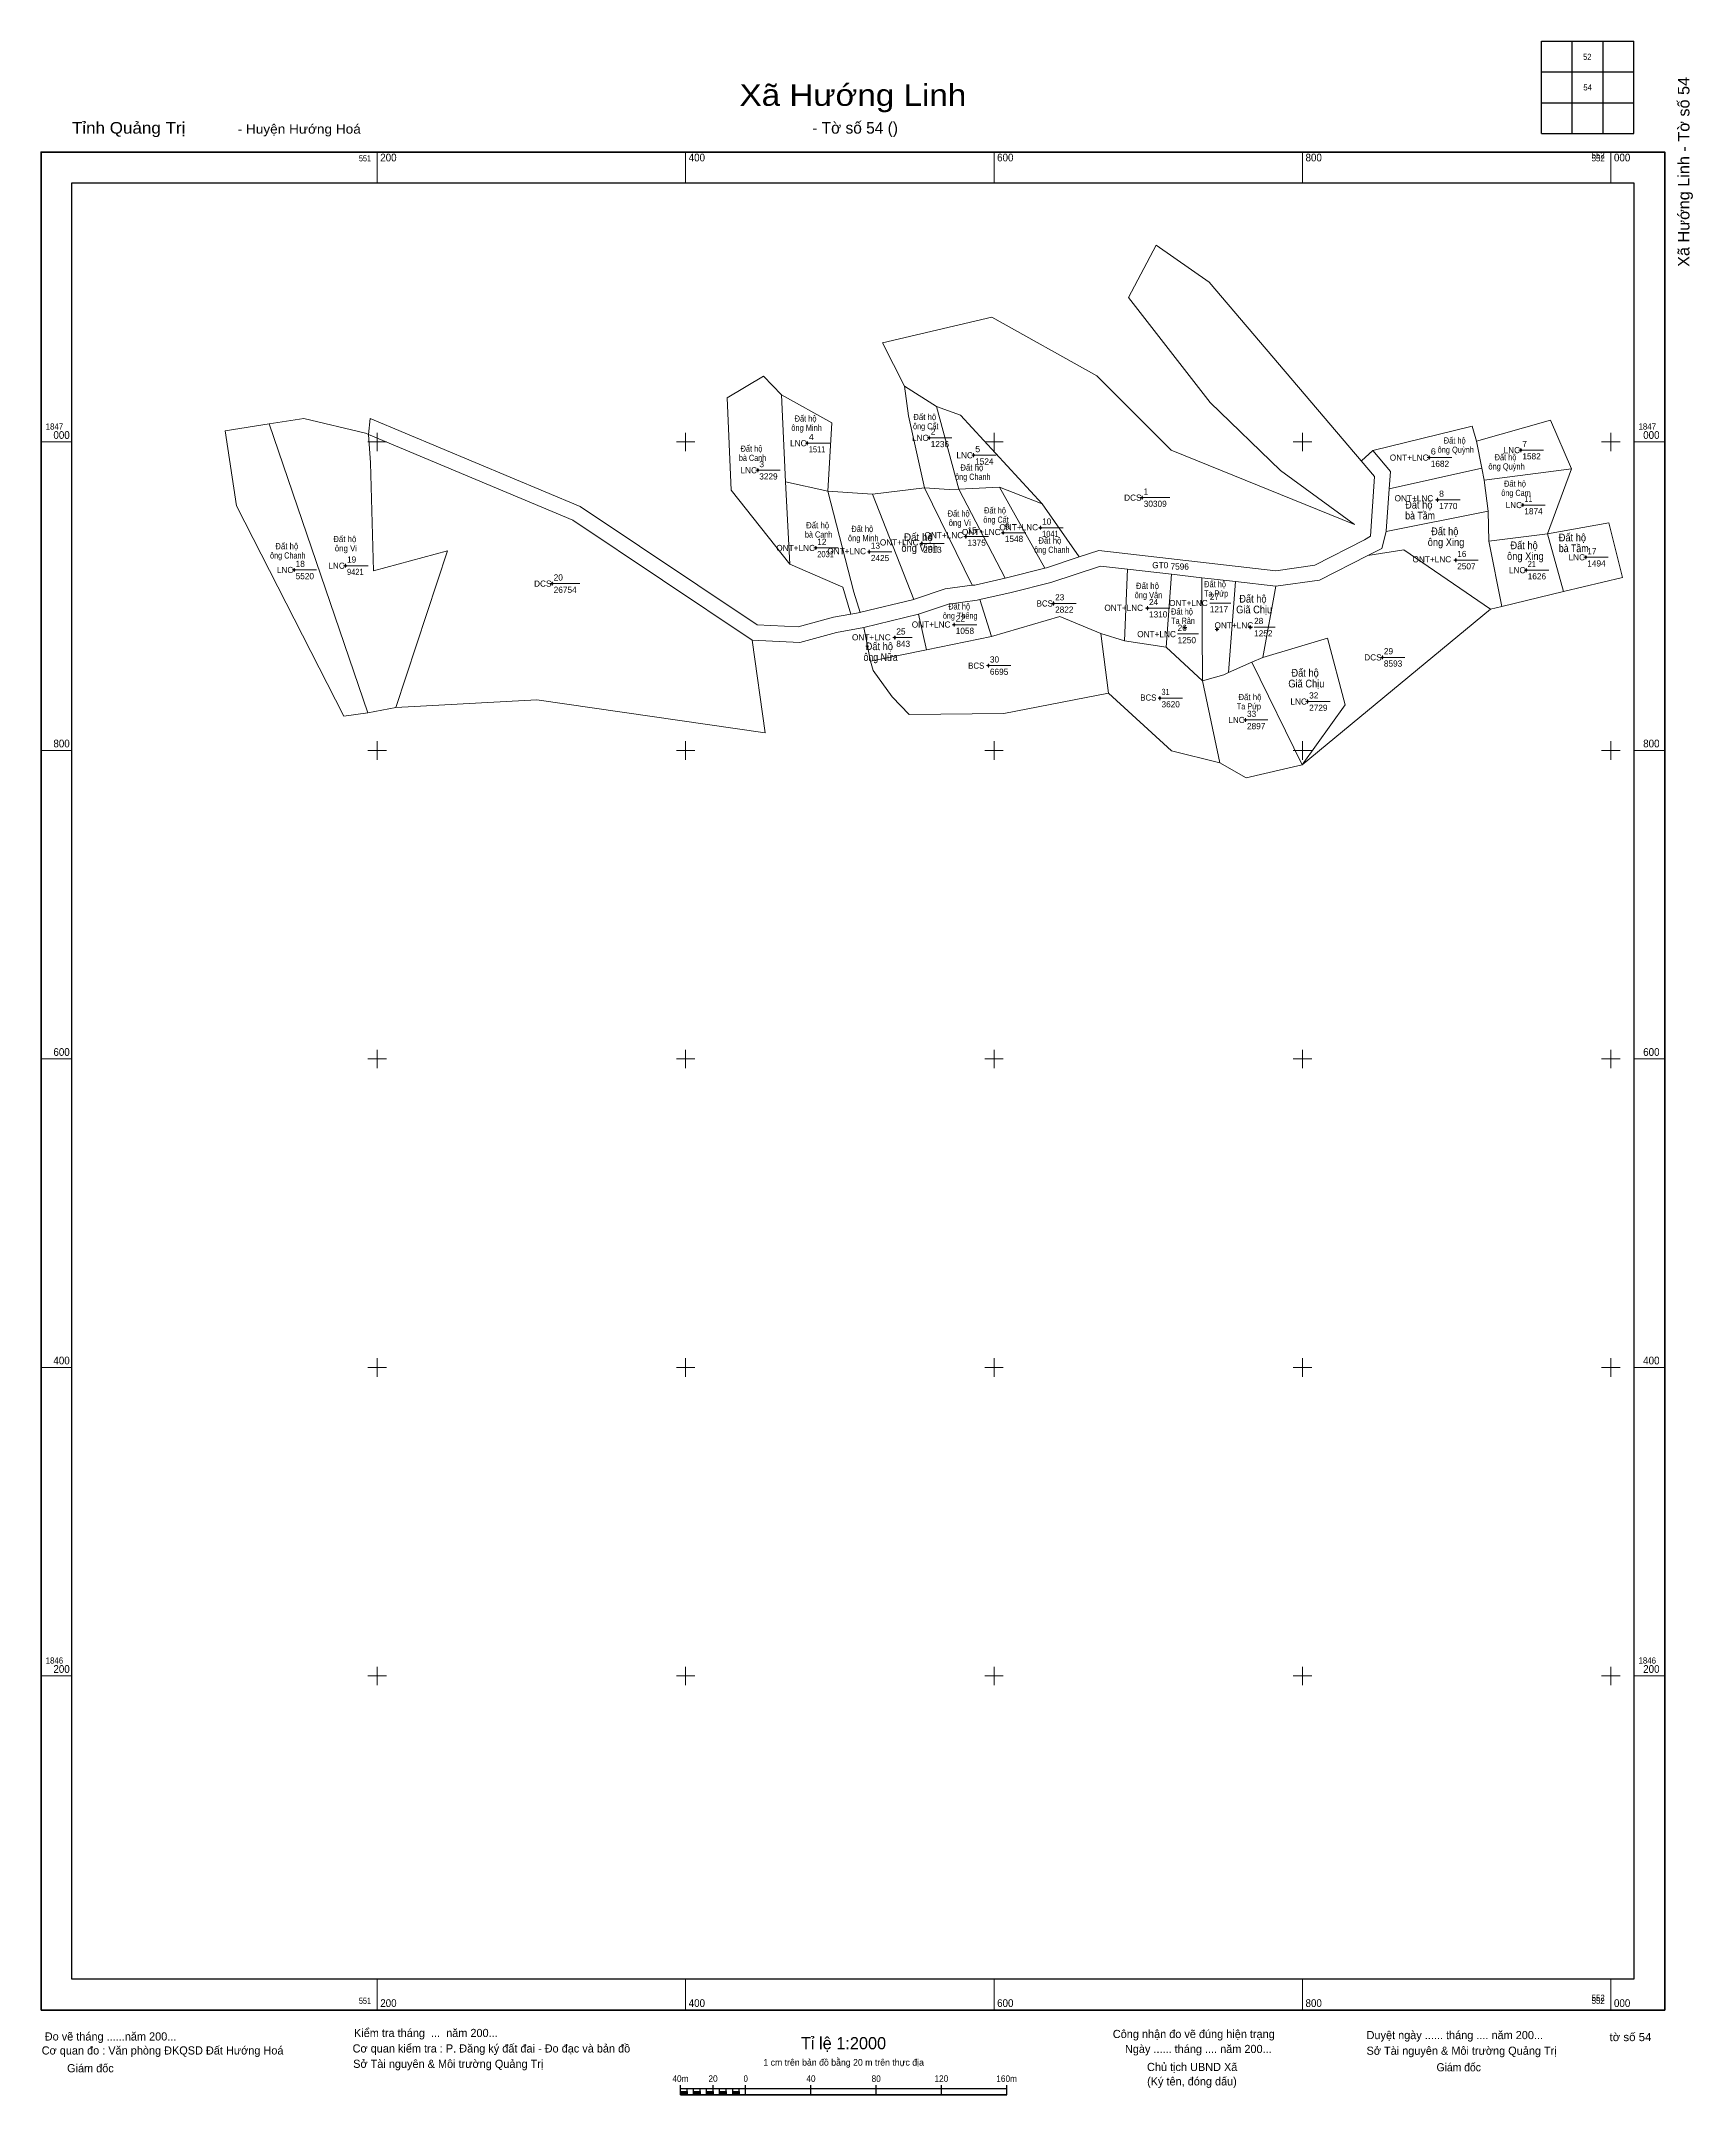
# Model space of a CAD drawing. Header units: metres. Extents: x 550982 to 552053, y 1845928 to 1847260.
import ezdxf
from ezdxf.enums import TextEntityAlignment as Align

# ---------------------------------------------------------------- set-up
doc = ezdxf.new("R2010")
doc.units = ezdxf.units.M
doc.header["$LTSCALE"] = 1.6
for name, color, linetype, lineweight in [('1', 7, 'Continuous', 13), ('10', 7, 'Continuous', 13), ('11', 7, 'Continuous', 13), ('13', 7, 'Continuous', 13), ('63', 7, 'Continuous', 13)]:
    doc.layers.add(name, color=color, linetype=linetype, lineweight=lineweight)
doc.layers.add('25', color=7, linetype='Continuous')

msp = doc.modelspace()

# ---------------------------------------------------------------- hatches: boundary and pattern name
at = {"layer": '11'}
for points in [[(551479.06, 1846999.22, 1), (551478.76, 1846999.22, 1)], [(551558.09, 1847002.64, 1), (551557.79, 1847002.64, 1)], [(551586.93, 1846991.38, 1), (551586.63, 1846991.38, 1)], [(551941.76, 1846994.71, 1), (551941.46, 1846994.71, 1)], [(551446.93, 1846981.66, 1), (551446.63, 1846981.66, 1)], [(551882.36, 1846989.86, 1), (551882.06, 1846989.86, 1)], [(551696.26, 1846963.9, 1), (551695.96, 1846963.9, 1)], [(551887.77, 1846962.46, 1), (551887.47, 1846962.46, 1)], [(551943.04, 1846959.1, 1), (551942.74, 1846959.1, 1)], [(551581.93, 1846938.69, 1), (551581.63, 1846938.69, 1)], [(551606.14, 1846941.16, 1), (551605.84, 1846941.16, 1)], [(551630.33, 1846944.39, 1), (551630.03, 1846944.39, 1)], [(551484.55, 1846931.27, 1), (551484.25, 1846931.27, 1)], [(551519.29, 1846928.76, 1), (551518.99, 1846928.76, 1)], [(551553.3, 1846934.13, 1), (551553, 1846934.13, 1)], [(551983.87, 1846925.24, 1), (551983.57, 1846925.24, 1)], [(551146.29, 1846917.01, 1), (551145.99, 1846917.01, 1)], [(551179.63, 1846919.75, 1), (551179.33, 1846919.75, 1)], [(551899.51, 1846923.4, 1), (551899.21, 1846923.4, 1)], [(551945.23, 1846916.89, 1), (551944.93, 1846916.89, 1)], [(551313.64, 1846908.16, 1), (551313.34, 1846908.16, 1)], [(551638.75, 1846895.3, 1), (551638.45, 1846895.3, 1)], [(551699.66, 1846892.2, 1), (551699.36, 1846892.2, 1)], [(551535.81, 1846873.16, 1), (551535.51, 1846873.16, 1)], [(551574.33, 1846881.53, 1), (551574.03, 1846881.53, 1)], [(551723.91, 1846879.62, 1), (551723.61, 1846879.62, 1)], [(551744.73, 1846878.49, 1), (551744.43, 1846878.49, 1)], [(551766.25, 1846879.94, 1), (551765.95, 1846879.94, 1)], [(551851.97, 1846860.34, 1), (551851.67, 1846860.34, 1)], [(551596.49, 1846855.01, 1), (551596.19, 1846855.01, 1)], [(551707.76, 1846833.93, 1), (551707.46, 1846833.93, 1)], [(551803.51, 1846831.69, 1), (551803.21, 1846831.69, 1)], [(551763.2, 1846819.75, 1), (551762.9, 1846819.75, 1)]]:
    msp.add_hatch(color=256, dxfattribs=at).paths.add_polyline_path(points)
at = {"layer": '63'}
for points in [[(551396.66, 1845928.37), (551396.66, 1845930.51), (551400.94, 1845930.51), (551400.94, 1845928.37)], [(551405.16, 1845928.37), (551405.16, 1845930.51), (551409.36, 1845930.51), (551409.36, 1845928.37)], [(551413.58, 1845928.37), (551413.58, 1845930.51), (551417.86, 1845930.51), (551417.86, 1845928.37)], [(551422.06, 1845928.37), (551422.06, 1845930.51), (551426.3, 1845930.51), (551426.3, 1845928.37)], [(551430.56, 1845928.37), (551430.56, 1845930.51), (551434.78, 1845930.51), (551434.78, 1845928.37)]]:
    msp.add_hatch(color=256, dxfattribs=at).paths.add_polyline_path(points)

# ---------------------------------------------------------------- linework, layer by layer
at = {"layer": '1'}
for p, q in [((551195.48, 1847015.26), (551194.38, 1847004.88)), ((551845.58, 1846994.4), (551838.19, 1846987.68))]:
    msp.add_line(p, q, dxfattribs=at)
at = {"layer": '10'}
for p, q in [((551687.19, 1847093.63), (551705.14, 1847127.6)), ((551687.19, 1847093.63), (551740.13, 1847025.67)), ((551541.91, 1847036.12), (551527.71, 1847064.24)), ((551541.91, 1847036.12), (551562.75, 1847022.92)), ((551544.51, 1847016.98), (551541.91, 1847036.12)), ((551562.75, 1847022.92), (551577.18, 1846969.44)), ((551101.42, 1847007.29), (551129.91, 1847011.7)), ((551101.42, 1847007.29), (551108.75, 1846958.63)), ((551129.91, 1847011.7), (551152.55, 1847015.21)), ((551129.91, 1847011.7), (551193.95, 1846824.29)), ((551194.38, 1847004.88), (551326.78, 1846949.21)), ((551554.82, 1846970.33), (551544.51, 1847016.98)), ((551845.58, 1846994.4), (551909.96, 1847010.18)), ((551909.96, 1847010.18), (551912.95, 1847000.51)), ((551857.04, 1846980.93), (551845.58, 1846994.4)), ((551856.24, 1846969.54), (551916.3, 1846983.03)), ((551856.24, 1846969.54), (551857.04, 1846980.93)), ((551974.38, 1846982.49), (551917.78, 1846975.29)), ((551958.99, 1846940.41), (551974.38, 1846982.49)), ((551467.51, 1846920.7), (551429.61, 1846968.8)), ((551464.85, 1846974.12), (551467.51, 1846920.7)), ((551521.1, 1846966.06), (551554.82, 1846970.33)), ((551521.1, 1846966.06), (551547.97, 1846897.93)), ((551554.82, 1846970.33), (551570.95, 1846969.17)), ((551585.93, 1846907.05), (551554.82, 1846970.33)), ((551570.95, 1846969.17), (551577.18, 1846969.44)), ((551577.18, 1846969.44), (551603.65, 1846970.6)), ((551607.25, 1846911.73), (551577.18, 1846969.44)), ((551603.65, 1846970.6), (551631.28, 1846959.84)), ((551632.9, 1846918.18), (551603.65, 1846970.6)), ((551917.78, 1846975.29), (551920.48, 1846955.2)), ((551920.88, 1846935.72), (551920.48, 1846955.2)), ((551958.99, 1846940.41), (551920.88, 1846935.72)), ((551958.99, 1846940.41), (551969.38, 1846902.99)), ((551212.16, 1846827.94), (551245.69, 1846929.45)), ((551865.65, 1846930.05), (551842.49, 1846926.38)), ((551921.99, 1846891.6), (551865.65, 1846930.05)), ((551502.02, 1846905.81), (551467.51, 1846920.7)), ((551587.49, 1846907.26), (551607.25, 1846911.73)), ((551607.25, 1846911.73), (551608.06, 1846911.91)), ((551608.06, 1846911.91), (551632.9, 1846918.18)), ((551735.16, 1846845.06), (551734.78, 1846911.93)), ((551969.38, 1846902.99), (552007.59, 1846912.17)), ((551507.18, 1846888.42), (551502.02, 1846905.81)), ((551585.93, 1846907.05), (551587.49, 1846907.26)), ((551590.81, 1846897.78), (551611.22, 1846902.39)), ((551756.59, 1846909.44), (551752.02, 1846850.45)), ((551774.26, 1846860.3), (551782.84, 1846906.45)), ((551929.34, 1846893.37), (551969.38, 1846902.99)), ((551507.18, 1846888.42), (551513.11, 1846889.53)), ((551513.11, 1846889.53), (551513.57, 1846889.62)), ((551513.57, 1846889.62), (551547.97, 1846897.93)), ((551547.97, 1846897.93), (551548.52, 1846898.06)), ((551550.94, 1846888.36), (551556.24, 1846865.29)), ((551590.81, 1846897.78), (551598.26, 1846873.78)), ((551642.74, 1846886.79), (551598.26, 1846873.78)), ((551669.27, 1846875.82), (551642.74, 1846886.79)), ((551799.79, 1846790.64), (551921.99, 1846891.6)), ((551443.26, 1846871.53), (551451.66, 1846811.45)), ((551446.52, 1846881.37), (551473.03, 1846880.14)), ((551515.54, 1846879.81), (551520, 1846857.96)), ((551598.26, 1846873.78), (551556.24, 1846865.29)), ((551674.2, 1846837.13), (551669.27, 1846875.82)), ((551556.24, 1846865.29), (551520, 1846857.96)), ((551735.16, 1846845.06), (551711.62, 1846866.94)), ((551774.26, 1846860.3), (551767.22, 1846857.18)), ((551746.5, 1846792.05), (551735.16, 1846845.06)), ((551674.2, 1846837.13), (551606.35, 1846824.01)), ((551715.02, 1846799.71), (551674.2, 1846837.13)), ((551212.16, 1846827.94), (551193.95, 1846824.29)), ((551799.79, 1846790.64), (551827.62, 1846829.48)), ((551746.5, 1846792.05), (551715.02, 1846799.71))]:
    msp.add_line(p, q, dxfattribs=at)
for points in [[(551846.78, 1846977.57), (551739.53, 1847103.69), (551705.14, 1847127.6)], [(551527.71, 1847064.24), (551598.67, 1847080.85), (551666.67, 1847042.95), (551714.88, 1846994.71), (551833.67, 1846946.47), (551785.67, 1846981.4), (551740.13, 1847025.67)], [(551462.29, 1847030.45), (551450.45, 1847042.63), (551427.03, 1847028.51), (551429.61, 1846968.8)], [(551562.75, 1847022.92), (551578.36, 1847017.45), (551631.28, 1846959.84), (551655.32, 1846925.48), (551668.03, 1846929.67)], [(551194.38, 1847004.88), (551192.42, 1847005.7), (551152.55, 1847015.21)], [(551194.38, 1847004.88), (551195.78, 1846986.51), (551197.73, 1846916.43), (551245.69, 1846929.45)], [(551195.48, 1847015.26), (551331.56, 1846958.05), (551446.52, 1846881.37)], [(551974.38, 1846982.49), (551960.91, 1847014.13), (551912.95, 1847000.51), (551916.3, 1846983.03), (551917.78, 1846975.29)], [(551513.11, 1846889.53), (551509.2, 1846902.71), (551492.34, 1846967.99), (551521.1, 1846966.06)], [(551846.78, 1846977.57), (551844.08, 1846938.96), (551840.22, 1846936.44), (551808.01, 1846920.16), (551782.71, 1846916.53), (551731.99, 1846922.32), (551668.03, 1846929.67)], [(551856.24, 1846969.54), (551854.33, 1846942.25), (551854.24, 1846941.89), (551920.48, 1846955.2)], [(551193.95, 1846824.29), (551178.4, 1846822.32), (551108.75, 1846958.63)], [(551326.78, 1846949.21), (551443.26, 1846871.53), (551474.13, 1846870.08)], [(551686.52, 1846917.47), (551715.16, 1846914.18), (551734.78, 1846911.93), (551756.59, 1846909.44), (551782.84, 1846906.45), (551811.07, 1846910.49), (551842.49, 1846926.38), (551851.49, 1846930.93), (551854.24, 1846941.89)], [(551958.99, 1846940.41), (551998.58, 1846947.49), (552007.59, 1846912.17)], [(551632.9, 1846918.18), (551634.03, 1846918.47), (551655.32, 1846925.48)], [(551921.99, 1846891.6), (551929.34, 1846893.37), (551920.88, 1846935.72)], [(551686.52, 1846917.47), (551669.07, 1846919.47), (551636.81, 1846908.85), (551611.22, 1846902.39)], [(551669.27, 1846875.82), (551684.67, 1846871.14), (551686.52, 1846917.47)], [(551684.67, 1846871.14), (551711.62, 1846866.94), (551715.16, 1846914.18)], [(551585.93, 1846907.05), (551568.28, 1846904.73), (551548.52, 1846898.06)], [(551507.18, 1846888.42), (551495.82, 1846886.3), (551473.03, 1846880.14)], [(551515.54, 1846879.81), (551550.94, 1846888.36), (551551.12, 1846888.4)], [(551590.81, 1846897.78), (551589.03, 1846897.38), (551570.46, 1846894.93), (551551.12, 1846888.4)], [(551515.54, 1846879.81), (551497.8, 1846876.48), (551474.13, 1846870.08)], [(551774.26, 1846860.3), (551816.21, 1846872.75), (551827.62, 1846829.48)], [(551520, 1846857.96), (551521.59, 1846851.89), (551533.88, 1846834.82), (551545.06, 1846823.24), (551606.35, 1846824.01)], [(551746.5, 1846792.05), (551763.41, 1846782.33), (551799.79, 1846790.64), (551767.22, 1846857.18), (551752.02, 1846850.45), (551748.94, 1846849.09), (551735.16, 1846845.06)], [(551212.16, 1846827.94), (551303.63, 1846832.89), (551451.66, 1846811.45)]]:
    msp.add_lwpolyline(points, dxfattribs=at)
msp.add_lwpolyline([(551464.85, 1846974.12), (551492.34, 1846967.99), (551494.86, 1847012.3), (551462.29, 1847030.45)], close=True, dxfattribs=at)
at = {"layer": '11'}
for p, q in [((551478.28, 1846999.22), (551477.66, 1846999.22)), ((551478.91, 1847000.47), (551478.91, 1846999.84)), ((551478.91, 1846998.6), (551478.91, 1846997.97)), ((551480.16, 1846999.22), (551479.54, 1846999.22)), ((551557.31, 1847002.64), (551556.69, 1847002.64)), ((551557.94, 1847003.89), (551557.94, 1847003.26)), ((551557.94, 1847002.02), (551557.94, 1847001.39)), ((551559.19, 1847002.64), (551558.56, 1847002.64)), ((551586.16, 1846991.38), (551585.53, 1846991.38)), ((551586.78, 1846992.63), (551586.78, 1846992)), ((551588.03, 1846991.38), (551587.4, 1846991.38)), ((551940.98, 1846994.71), (551940.36, 1846994.71)), ((551941.61, 1846995.96), (551941.61, 1846995.34)), ((551941.61, 1846994.08), (551941.61, 1846993.46)), ((551942.86, 1846994.71), (551942.24, 1846994.71)), ((551446.16, 1846981.66), (551445.53, 1846981.66)), ((551446.78, 1846982.91), (551446.78, 1846982.28)), ((551446.78, 1846981.04), (551446.78, 1846980.41)), ((551448.03, 1846981.66), (551447.4, 1846981.66)), ((551586.78, 1846990.76), (551586.78, 1846990.13)), ((551881.58, 1846989.86), (551880.96, 1846989.86)), ((551882.21, 1846991.11), (551882.21, 1846990.48)), ((551882.21, 1846989.24), (551882.21, 1846988.61)), ((551883.46, 1846989.86), (551882.84, 1846989.86)), ((551696.11, 1846965.15), (551696.11, 1846964.52)), ((551695.49, 1846963.9), (551694.86, 1846963.9)), ((551696.11, 1846963.28), (551696.11, 1846962.65)), ((551697.36, 1846963.9), (551696.73, 1846963.9)), ((551887, 1846962.46), (551886.37, 1846962.46)), ((551887.62, 1846963.71), (551887.62, 1846963.08)), ((551887.62, 1846961.84), (551887.62, 1846961.21)), ((551888.87, 1846962.46), (551888.24, 1846962.46)), ((551942.26, 1846959.1), (551941.64, 1846959.1)), ((551942.89, 1846960.35), (551942.89, 1846959.72)), ((551942.89, 1846958.48), (551942.89, 1846957.85)), ((551944.14, 1846959.1), (551943.52, 1846959.1)), ((551581.16, 1846938.69), (551580.53, 1846938.69)), ((551581.78, 1846939.94), (551581.78, 1846939.32)), ((551583.03, 1846938.69), (551582.4, 1846938.69)), ((551605.36, 1846941.16), (551604.74, 1846941.16)), ((551605.99, 1846942.41), (551605.99, 1846941.78)), ((551605.99, 1846940.54), (551605.99, 1846939.91)), ((551607.24, 1846941.16), (551606.62, 1846941.16)), ((551629.56, 1846944.39), (551628.93, 1846944.39)), ((551630.18, 1846945.64), (551630.18, 1846945.02)), ((551630.18, 1846943.76), (551630.18, 1846943.14)), ((551631.43, 1846944.39), (551630.81, 1846944.39)), ((551483.78, 1846931.27), (551483.15, 1846931.27)), ((551484.4, 1846932.52), (551484.4, 1846931.9)), ((551484.4, 1846930.64), (551484.4, 1846930.02)), ((551485.65, 1846931.27), (551485.02, 1846931.27)), ((551518.52, 1846928.76), (551517.89, 1846928.76)), ((551519.14, 1846930.01), (551519.14, 1846929.38)), ((551519.14, 1846928.14), (551519.14, 1846927.51)), ((551520.39, 1846928.76), (551519.76, 1846928.76)), ((551552.52, 1846934.13), (551551.9, 1846934.13)), ((551553.15, 1846935.38), (551553.15, 1846934.76)), ((551553.15, 1846933.5), (551553.15, 1846932.88)), ((551554.4, 1846934.13), (551553.78, 1846934.13)), ((551581.78, 1846938.06), (551581.78, 1846937.44)), ((551983.1, 1846925.24), (551982.47, 1846925.24)), ((551983.72, 1846926.49), (551983.72, 1846925.86)), ((551984.97, 1846925.24), (551984.34, 1846925.24)), ((551145.52, 1846917.01), (551144.89, 1846917.01)), ((551146.14, 1846918.26), (551146.14, 1846917.64)), ((551146.14, 1846916.38), (551146.14, 1846915.76)), ((551147.39, 1846917.01), (551146.76, 1846917.01)), ((551178.86, 1846919.75), (551178.23, 1846919.75)), ((551179.48, 1846921), (551179.48, 1846920.38)), ((551179.48, 1846919.12), (551179.48, 1846918.5)), ((551180.73, 1846919.75), (551180.1, 1846919.75)), ((551898.74, 1846923.4), (551898.11, 1846923.4)), ((551899.36, 1846924.65), (551899.36, 1846924.02)), ((551899.36, 1846922.78), (551899.36, 1846922.15)), ((551900.61, 1846923.4), (551899.98, 1846923.4)), ((551944.45, 1846916.89), (551943.83, 1846916.89)), ((551945.08, 1846918.14), (551945.08, 1846917.52)), ((551945.08, 1846916.26), (551945.08, 1846915.64)), ((551946.33, 1846916.89), (551945.7, 1846916.89)), ((551983.72, 1846924.62), (551983.72, 1846923.99)), ((551312.86, 1846908.16), (551312.24, 1846908.16)), ((551313.49, 1846909.41), (551313.49, 1846908.78)), ((551313.49, 1846907.54), (551313.49, 1846906.91)), ((551314.74, 1846908.16), (551314.12, 1846908.16)), ((551637.98, 1846895.3), (551637.35, 1846895.3)), ((551638.6, 1846896.55), (551638.6, 1846895.92)), ((551638.6, 1846894.68), (551638.6, 1846894.05)), ((551639.85, 1846895.3), (551639.22, 1846895.3)), ((551698.88, 1846892.2), (551698.26, 1846892.2)), ((551699.51, 1846893.45), (551699.51, 1846892.82)), ((551699.51, 1846891.58), (551699.51, 1846890.95)), ((551700.76, 1846892.2), (551700.14, 1846892.2)), ((551535.04, 1846873.16), (551534.41, 1846873.16)), ((551535.66, 1846874.41), (551535.66, 1846873.78)), ((551535.66, 1846872.54), (551535.66, 1846871.91)), ((551536.91, 1846873.16), (551536.28, 1846873.16)), ((551573.56, 1846881.53), (551572.93, 1846881.53)), ((551574.18, 1846882.78), (551574.18, 1846882.16)), ((551574.18, 1846880.9), (551574.18, 1846880.28)), ((551575.43, 1846881.53), (551574.81, 1846881.53)), ((551723.14, 1846879.62), (551722.51, 1846879.62)), ((551723.76, 1846880.87), (551723.76, 1846880.24)), ((551723.76, 1846879), (551723.76, 1846878.37)), ((551725.01, 1846879.62), (551724.38, 1846879.62)), ((551743.95, 1846878.49), (551743.33, 1846878.49)), ((551744.58, 1846879.74), (551744.58, 1846879.12)), ((551744.58, 1846877.86), (551744.58, 1846877.24)), ((551745.83, 1846878.49), (551745.2, 1846878.49)), ((551765.48, 1846879.94), (551764.85, 1846879.94)), ((551766.1, 1846881.19), (551766.1, 1846880.56)), ((551766.1, 1846879.32), (551766.1, 1846878.69)), ((551767.35, 1846879.94), (551766.72, 1846879.94)), ((551851.19, 1846860.34), (551850.57, 1846860.34)), ((551851.82, 1846861.59), (551851.82, 1846860.96)), ((551851.82, 1846859.72), (551851.82, 1846859.09)), ((551853.07, 1846860.34), (551852.44, 1846860.34)), ((551595.72, 1846855.01), (551595.09, 1846855.01)), ((551596.34, 1846856.26), (551596.34, 1846855.64)), ((551596.34, 1846854.38), (551596.34, 1846853.76)), ((551597.59, 1846855.01), (551596.96, 1846855.01)), ((551706.98, 1846833.93), (551706.36, 1846833.93)), ((551707.61, 1846835.18), (551707.61, 1846834.56)), ((551707.61, 1846833.3), (551707.61, 1846832.68)), ((551708.86, 1846833.93), (551708.24, 1846833.93)), ((551802.74, 1846831.69), (551802.11, 1846831.69)), ((551803.36, 1846832.94), (551803.36, 1846832.32)), ((551804.61, 1846831.69), (551803.98, 1846831.69)), ((551762.43, 1846819.75), (551761.8, 1846819.75)), ((551763.05, 1846821), (551763.05, 1846820.38)), ((551763.05, 1846819.12), (551763.05, 1846818.5)), ((551764.3, 1846819.75), (551763.68, 1846819.75)), ((551803.36, 1846831.06), (551803.36, 1846830.44))]:
    msp.add_line(p, q, dxfattribs=at)
for points in [[(551478.91, 1846999.84), (551478.28, 1846999.22), (551478.91, 1846998.6), (551479.54, 1846999.22)], [(551557.94, 1847003.26), (551557.31, 1847002.64), (551557.94, 1847002.02), (551558.56, 1847002.64)], [(551586.78, 1846992), (551586.16, 1846991.38), (551586.78, 1846990.76), (551587.4, 1846991.38)], [(551941.61, 1846995.34), (551940.98, 1846994.71), (551941.61, 1846994.08), (551942.24, 1846994.71)], [(551446.78, 1846982.28), (551446.16, 1846981.66), (551446.78, 1846981.04), (551447.4, 1846981.66)], [(551882.21, 1846990.48), (551881.58, 1846989.86), (551882.21, 1846989.24), (551882.84, 1846989.86)], [(551696.11, 1846964.52), (551695.49, 1846963.9), (551696.11, 1846963.28), (551696.73, 1846963.9)], [(551887.62, 1846963.08), (551887, 1846962.46), (551887.62, 1846961.84), (551888.24, 1846962.46)], [(551942.89, 1846959.72), (551942.26, 1846959.1), (551942.89, 1846958.48), (551943.52, 1846959.1)], [(551581.78, 1846939.32), (551581.16, 1846938.69), (551581.78, 1846938.06), (551582.4, 1846938.69)], [(551605.99, 1846941.78), (551605.36, 1846941.16), (551605.99, 1846940.54), (551606.62, 1846941.16)], [(551630.18, 1846945.02), (551629.56, 1846944.39), (551630.18, 1846943.76), (551630.81, 1846944.39)], [(551484.4, 1846931.9), (551483.78, 1846931.27), (551484.4, 1846930.64), (551485.02, 1846931.27)], [(551519.14, 1846929.38), (551518.52, 1846928.76), (551519.14, 1846928.14), (551519.76, 1846928.76)], [(551553.15, 1846934.76), (551552.52, 1846934.13), (551553.15, 1846933.5), (551553.78, 1846934.13)], [(551983.72, 1846925.86), (551983.1, 1846925.24), (551983.72, 1846924.62), (551984.34, 1846925.24)], [(551146.14, 1846917.64), (551145.52, 1846917.01), (551146.14, 1846916.38), (551146.76, 1846917.01)], [(551179.48, 1846920.38), (551178.86, 1846919.75), (551179.48, 1846919.12), (551180.1, 1846919.75)], [(551899.36, 1846924.02), (551898.74, 1846923.4), (551899.36, 1846922.78), (551899.98, 1846923.4)], [(551945.08, 1846917.52), (551944.45, 1846916.89), (551945.08, 1846916.26), (551945.7, 1846916.89)], [(551313.49, 1846908.78), (551312.86, 1846908.16), (551313.49, 1846907.54), (551314.12, 1846908.16)], [(551638.6, 1846895.92), (551637.98, 1846895.3), (551638.6, 1846894.68), (551639.22, 1846895.3)], [(551699.51, 1846892.82), (551698.88, 1846892.2), (551699.51, 1846891.58), (551700.14, 1846892.2)], [(551535.66, 1846873.78), (551535.04, 1846873.16), (551535.66, 1846872.54), (551536.28, 1846873.16)], [(551574.18, 1846882.16), (551573.56, 1846881.53), (551574.18, 1846880.9), (551574.81, 1846881.53)], [(551723.76, 1846880.24), (551723.14, 1846879.62), (551723.76, 1846879), (551724.38, 1846879.62)], [(551744.58, 1846879.12), (551743.95, 1846878.49), (551744.58, 1846877.86), (551745.2, 1846878.49)], [(551766.1, 1846880.56), (551765.48, 1846879.94), (551766.1, 1846879.32), (551766.72, 1846879.94)], [(551851.82, 1846860.96), (551851.19, 1846860.34), (551851.82, 1846859.72), (551852.44, 1846860.34)], [(551596.34, 1846855.64), (551595.72, 1846855.01), (551596.34, 1846854.38), (551596.96, 1846855.01)], [(551707.61, 1846834.56), (551706.98, 1846833.93), (551707.61, 1846833.3), (551708.24, 1846833.93)], [(551803.36, 1846832.32), (551802.74, 1846831.69), (551803.36, 1846831.06), (551803.98, 1846831.69)], [(551763.05, 1846820.38), (551762.43, 1846819.75), (551763.05, 1846819.12), (551763.68, 1846819.75)]]:
    msp.add_lwpolyline(points, close=True, dxfattribs=at)
for centre in [(551478.91, 1846999.22), (551557.94, 1847002.64), (551586.78, 1846991.38), (551941.61, 1846994.71), (551446.78, 1846981.66), (551882.21, 1846989.86), (551696.11, 1846963.9), (551887.62, 1846962.46), (551942.89, 1846959.1), (551581.78, 1846938.69), (551605.99, 1846941.16), (551630.18, 1846944.39), (551484.4, 1846931.27), (551519.14, 1846928.76), (551553.15, 1846934.13), (551983.72, 1846925.24), (551146.14, 1846917.01), (551179.48, 1846919.75), (551899.36, 1846923.4), (551945.08, 1846916.89), (551313.49, 1846908.16), (551638.6, 1846895.3), (551699.51, 1846892.2), (551535.66, 1846873.16), (551574.18, 1846881.53), (551723.76, 1846879.62), (551744.58, 1846878.49), (551766.1, 1846879.94), (551851.82, 1846860.34), (551596.34, 1846855.01), (551707.61, 1846833.93), (551803.36, 1846831.69), (551763.05, 1846819.75)]:
    msp.add_circle(centre, 0.15, dxfattribs=at)
at = {"layer": '13'}
for p, q in [((551479.91, 1846999.22), (551493.51, 1846999.22)), ((551558.94, 1847002.64), (551572.54, 1847002.64)), ((551587.78, 1846991.38), (551601.38, 1846991.38)), ((551942.61, 1846994.71), (551956.21, 1846994.71)), ((551447.78, 1846981.66), (551461.38, 1846981.66)), ((551883.21, 1846989.86), (551896.81, 1846989.86)), ((551697.11, 1846963.9), (551714.11, 1846963.9)), ((551888.62, 1846962.46), (551902.22, 1846962.46)), ((551943.89, 1846959.1), (551957.49, 1846959.1)), ((551582.78, 1846938.69), (551596.38, 1846938.69)), ((551606.99, 1846941.16), (551620.59, 1846941.16)), ((551631.18, 1846944.39), (551644.78, 1846944.39)), ((551485.4, 1846931.27), (551499, 1846931.27)), ((551520.14, 1846928.76), (551533.74, 1846928.76)), ((551554.15, 1846934.13), (551567.75, 1846934.13)), ((551984.72, 1846925.24), (551998.32, 1846925.24)), ((551147.14, 1846917.01), (551160.74, 1846917.01)), ((551180.48, 1846919.75), (551194.08, 1846919.75)), ((551900.36, 1846923.4), (551913.96, 1846923.4)), ((551946.08, 1846916.89), (551959.68, 1846916.89)), ((551314.49, 1846908.16), (551331.49, 1846908.16)), ((551639.6, 1846895.3), (551653.2, 1846895.3)), ((551700.51, 1846892.2), (551714.11, 1846892.2)), ((551739.9, 1846895.55), (551753.5, 1846895.55)), ((551536.66, 1846873.16), (551546.86, 1846873.16)), ((551575.18, 1846881.53), (551588.78, 1846881.53)), ((551719.08, 1846875.5), (551732.68, 1846875.5)), ((551768.65, 1846879.94), (551782.25, 1846879.94)), ((551852.82, 1846860.34), (551866.42, 1846860.34)), ((551597.34, 1846855.01), (551610.94, 1846855.01)), ((551708.61, 1846833.93), (551722.21, 1846833.93)), ((551804.36, 1846831.69), (551817.96, 1846831.69)), ((551764.05, 1846819.75), (551777.65, 1846819.75))]:
    msp.add_line(p, q, dxfattribs=at)
at = {"layer": '63', "lineweight": 25}
for p, q in [((551954.95, 1847259.89), (552014.95, 1847259.89)), ((551954.95, 1847199.89), (551954.95, 1847259.89)), ((551974.95, 1847199.89), (551974.95, 1847259.89)), ((551994.95, 1847199.89), (551994.95, 1847259.89)), ((551954.95, 1847239.89), (552014.95, 1847239.89)), ((551954.95, 1847219.89), (552014.95, 1847219.89)), ((551396.66, 1845928.37), (551396.66, 1845934.71)), ((551396.66, 1845932.61), (551608.24, 1845932.61)), ((551396.66, 1845928.37), (551396.66, 1845932.61)), ((551400.94, 1845928.37), (551400.94, 1845932.61)), ((551405.16, 1845928.37), (551405.16, 1845932.61)), ((551409.36, 1845928.37), (551409.36, 1845932.61)), ((551413.58, 1845928.37), (551413.58, 1845932.61)), ((551417.86, 1845928.37), (551417.86, 1845934.71)), ((551417.86, 1845928.37), (551417.86, 1845932.61)), ((551422.06, 1845928.37), (551422.06, 1845932.61)), ((551426.3, 1845928.37), (551426.3, 1845932.61)), ((551430.56, 1845928.37), (551430.56, 1845932.61)), ((551434.78, 1845928.37), (551434.78, 1845932.61)), ((551438.94, 1845928.37), (551438.94, 1845934.71)), ((551481.32, 1845928.37), (551481.32, 1845934.71)), ((551523.6, 1845928.37), (551523.6, 1845934.71)), ((551565.92, 1845928.37), (551565.92, 1845934.71)), ((551608.24, 1845928.37), (551608.24, 1845934.71))]:
    msp.add_line(p, q, dxfattribs=at)
at = {"layer": '63'}
for p, q in [((551200, 1847167.89), (551200, 1847187.89)), ((551400, 1847167.89), (551400, 1847187.89)), ((551600, 1847167.89), (551600, 1847187.89)), ((551800, 1847167.89), (551800, 1847187.89)), ((552000, 1847167.89), (552000, 1847187.89)), ((551200, 1846994), (551200, 1847006)), ((551400, 1846994), (551400, 1847006)), ((551600, 1846994), (551600, 1847006)), ((551800, 1846994), (551800, 1847006)), ((552000, 1846994), (552000, 1847006)), ((550982.06, 1847000), (551002.06, 1847000)), ((551194, 1847000), (551206, 1847000)), ((551394, 1847000), (551406, 1847000)), ((551594, 1847000), (551606, 1847000)), ((551794, 1847000), (551806, 1847000)), ((551994, 1847000), (552006, 1847000)), ((552014.95, 1847000), (552034.95, 1847000)), ((551200, 1846794), (551200, 1846806)), ((551400, 1846794), (551400, 1846806)), ((551600, 1846794), (551600, 1846806)), ((551800, 1846794), (551800, 1846806)), ((552000, 1846794), (552000, 1846806)), ((550982.06, 1846800), (551002.06, 1846800)), ((551194, 1846800), (551206, 1846800)), ((551394, 1846800), (551406, 1846800)), ((551594, 1846800), (551606, 1846800)), ((551794, 1846800), (551806, 1846800)), ((551994, 1846800), (552006, 1846800)), ((552014.95, 1846800), (552034.95, 1846800)), ((551200, 1846594), (551200, 1846606)), ((551400, 1846594), (551400, 1846606)), ((551600, 1846594), (551600, 1846606)), ((551800, 1846594), (551800, 1846606)), ((552000, 1846594), (552000, 1846606)), ((550982.06, 1846600), (551002.06, 1846600)), ((551194, 1846600), (551206, 1846600)), ((551394, 1846600), (551406, 1846600)), ((551594, 1846600), (551606, 1846600)), ((551794, 1846600), (551806, 1846600)), ((551994, 1846600), (552006, 1846600)), ((552014.95, 1846600), (552034.95, 1846600)), ((551200, 1846394), (551200, 1846406)), ((551400, 1846394), (551400, 1846406)), ((551600, 1846394), (551600, 1846406)), ((551800, 1846394), (551800, 1846406)), ((552000, 1846394), (552000, 1846406)), ((550982.06, 1846400), (551002.06, 1846400)), ((551194, 1846400), (551206, 1846400)), ((551394, 1846400), (551406, 1846400)), ((551594, 1846400), (551606, 1846400)), ((551794, 1846400), (551806, 1846400)), ((551994, 1846400), (552006, 1846400)), ((552014.95, 1846400), (552034.95, 1846400)), ((551200, 1846194), (551200, 1846206)), ((551400, 1846194), (551400, 1846206)), ((551600, 1846194), (551600, 1846206)), ((551800, 1846194), (551800, 1846206)), ((552000, 1846194), (552000, 1846206)), ((550982.06, 1846200), (551002.06, 1846200)), ((551194, 1846200), (551206, 1846200)), ((551394, 1846200), (551406, 1846200)), ((551594, 1846200), (551606, 1846200)), ((551794, 1846200), (551806, 1846200)), ((551994, 1846200), (552006, 1846200)), ((552014.95, 1846200), (552034.95, 1846200)), ((551200, 1845983.4), (551200, 1846003.4)), ((551400, 1845983.4), (551400, 1846003.4)), ((551600, 1845983.4), (551600, 1846003.4)), ((551800, 1845983.4), (551800, 1846003.4)), ((552000, 1845983.4), (552000, 1846003.4))]:
    msp.add_line(p, q, dxfattribs=at)
at = {"layer": '63', "lineweight": 40}
msp.add_line((551396.66, 1845928.37), (551608.24, 1845928.37), dxfattribs=at)
at = {"layer": '63', "lineweight": 25}
msp.add_lwpolyline([(551954.95, 1847199.89), (552014.95, 1847199.89), (552014.95, 1847259.89)], dxfattribs=at)
at = {"layer": '63', "lineweight": 40}
msp.add_lwpolyline([(550982.06, 1845983.4), (550982.06, 1847187.89), (552034.95, 1847187.89), (552034.95, 1845983.4)], close=True, dxfattribs=at)
at = {"layer": '63', "lineweight": 25}
for points in [[(551002.06, 1846003.4), (551002.06, 1847167.89), (552014.95, 1847167.89), (552014.95, 1846003.4)], [(551396.66, 1845928.37), (551396.66, 1845930.51), (551400.94, 1845930.51), (551400.94, 1845928.37)], [(551405.16, 1845928.37), (551405.16, 1845930.51), (551409.36, 1845930.51), (551409.36, 1845928.37)], [(551413.58, 1845928.37), (551413.58, 1845930.51), (551417.86, 1845930.51), (551417.86, 1845928.37)], [(551422.06, 1845928.37), (551422.06, 1845930.51), (551426.3, 1845930.51), (551426.3, 1845928.37)], [(551430.56, 1845928.37), (551430.56, 1845930.51), (551434.78, 1845930.51), (551434.78, 1845928.37)]]:
    msp.add_lwpolyline(points, close=True, dxfattribs=at)

# ---------------------------------------------------------------- texts
at = {"layer": '13'}
for s, width, p in [('4', 1.1, (551479.91, 1847001.22)), ('2', 1.05, (551558.94, 1847004.64)), ('1511', 0.9, (551479.91, 1846993.22)), ('5', 1.1, (551587.78, 1846993.38)), ('6', 1.1, (551883.21, 1846991.86)), ('3', 1.05, (551447.78, 1846983.66)), ('1', 0.8, (551697.11, 1846965.9)), ('8', 1.05, (551888.62, 1846964.46)), ('11', 0.85, (551943.89, 1846961.1)), ('9', 1.1, (551606.99, 1846943.16)), ('1041', 0.9, (551631.18, 1846938.39)), ('2031', 0.9, (551485.4, 1846925.27)), ('9421', 0.9, (551180.48, 1846913.75)), ('21', 0.85, (551946.08, 1846918.89)), ('31', 0.85, (551708.61, 1846835.93))]:
    msp.add_text(s, height=4, dxfattribs=dict(at, width=width)).set_placement(p)
for s, p in [('LNC', (551557.47, 1847000.64)), ('LNC', (551478.44, 1846997.22)), ('LNC', (551586.31, 1846989.38)), ('ONT+LNC', (551881.74, 1846987.86)), ('LNC', (551941.14, 1846992.71)), ('LNC', (551446.31, 1846979.66)), ('DCS', (551695.65, 1846961.9)), ('ONT+LNC', (551884.84, 1846961.5)), ('LNC', (551942.42, 1846957.1)), ('ONT+LNC', (551580.03, 1846937.54)), ('ONT+LNC', (551604.31, 1846939.61)), ('ONT+LNC', (551628.59, 1846942.71)), ('ONT+LNC', (551483.93, 1846929.27)), ('ONT+LNC', (551517, 1846927.2)), ('ONT+LNC', (551551.09, 1846932.88)), ('ONT+LNC', (551896.46, 1846921.95)), ('LNC', (551983.25, 1846923.24)), ('LNC', (551145.67, 1846915.01)), ('LNC', (551179.01, 1846917.75)), ('GT0', (551713, 1846918.12)), ('LNC', (551944.61, 1846914.89)), ('DCS', (551313.03, 1846906.16)), ('ONT+LNC', (551696.67, 1846890.48)), ('ONT+LNC', (551738.63, 1846893.59)), ('ONT+LNC', (551533.01, 1846871.36)), ('ONT+LNC', (551571.76, 1846879.63)), ('ONT+LNC', (551717.96, 1846873.43)), ('ONT+LNC', (551768.08, 1846879.12)), ('DCS', (551851.36, 1846858.34)), ('LNC', (551802.89, 1846829.69)), ('LNC', (551762.58, 1846817.75))]:
    msp.add_text(s, height=4, dxfattribs=at).set_placement(p, align=Align.RIGHT)
for s, p in [('1236', (551558.94, 1846996.64)), ('7', (551942.61, 1846996.71)), ('1582', (551942.61, 1846988.71)), ('3229', (551447.78, 1846975.66)), ('1524', (551587.78, 1846985.38)), ('1682', (551883.21, 1846983.86)), ('30309', (551697.11, 1846957.9)), ('1770', (551888.62, 1846956.46)), ('1874', (551943.89, 1846953.1)), ('14', (551554.15, 1846936.13)), ('15', (551582.78, 1846940.69)), ('1548', (551606.99, 1846935.16)), ('10', (551631.18, 1846946.39)), ('19', (551180.48, 1846921.75)), ('12', (551485.4, 1846933.27)), ('2425', (551520.14, 1846922.76)), ('13', (551520.14, 1846930.76)), ('2513', (551554.15, 1846928.13)), ('1375', (551582.78, 1846932.69)), ('16', (551900.36, 1846925.4)), ('17', (551984.72, 1846927.24)), ('5520', (551147.14, 1846911.01)), ('18', (551147.14, 1846919.01)), ('20', (551314.49, 1846910.16)), ('7596', (551714.47, 1846917.22)), ('2507', (551900.36, 1846917.4)), ('1626', (551946.08, 1846910.89)), ('1494', (551984.72, 1846919.24)), ('26754', (551314.49, 1846902.16)), ('23', (551639.6, 1846897.3)), ('24', (551700.51, 1846894.2)), ('27', (551739.9, 1846897.55)), ('22', (551575.18, 1846883.53)), ('2822', (551639.6, 1846889.3)), ('1310', (551700.51, 1846886.2)), ('1217', (551739.9, 1846889.55)), ('28', (551768.65, 1846881.94)), ('25', (551536.66, 1846875.16)), ('1058', (551575.18, 1846875.53)), ('26', (551719.08, 1846877.5)), ('1250', (551719.08, 1846869.5)), ('1252', (551768.65, 1846873.94)), ('843', (551536.66, 1846867.16)), ('30', (551597.34, 1846857.01)), ('8593', (551852.82, 1846854.34)), ('29', (551852.82, 1846862.34)), ('6695', (551597.34, 1846849.01)), ('3620', (551708.61, 1846827.93)), ('32', (551804.36, 1846833.69)), ('33', (551764.05, 1846821.75)), ('2729', (551804.36, 1846825.69)), ('2897', (551764.05, 1846813.75))]:
    msp.add_text(s, height=4, dxfattribs=at).set_placement(p)
at = {"layer": '13', "width": 0.95}
for p in [(551638.14, 1846893.3), (551593.7, 1846852.98), (551705.3, 1846832.3)]:
    msp.add_text('BCS', height=4, dxfattribs=at).set_placement(p, align=Align.RIGHT)
at = {"layer": '25'}
for s, height, width, p in [('Đất hộ', 4, 0.95, (551555.08, 1847014.21)), ('ông Minh', 4, 0.9, (551478.47, 1847007.18)), ('Đất hộ ', 4, 0.9, (551478.48, 1847013.18)), (' ông Cất', 4, 0.85, (551555.08, 1847008.21)), ('bà Canh', 4, 0.85, (551443.43, 1846987.7)), ('Đất hộ ', 4, 0.9, (551443.42, 1846993.7)), ('ông Quỳnh', 4, 0.9, (551899.41, 1846992.95)), ('Đất hộ ', 4, 0.9, (551899.41, 1846998.95)), ('Đất hộ ', 4, 0.9, (551932.36, 1846988.13)), (' ông Chanh', 4, 0.85, (551585.61, 1846975.42)), ('Đất hộ', 4, 0.95, (551585.61, 1846981.42)), ('ông Quỳnh', 4, 0.9, (551932.36, 1846982.13)), ('ông Cam', 4, 0.85, (551938.48, 1846964.97)), ('Đất hộ ', 4, 0.9, (551938.48, 1846970.97)), ('Đất hộ ', 4, 0.9, (551577.74, 1846951.6)), ('ông Cất', 4, 0.85, (551601.32, 1846947.64)), ('Đất hộ ', 4, 0.9, (551601.32, 1846953.64)), ('Đất hộ ', 5, 0.9, (551876.27, 1846956.78)), ('bà Tầm', 5, 0.85, (551876.27, 1846949.78)), ('Đất hộ', 4, 0.95, (551179.02, 1846935.08)), (' bà Canh', 4, 0.85, (551485.62, 1846938.01)), ('Đất hộ', 4, 0.95, (551485.62, 1846944.01)), ('ông Minh', 4, 0.9, (551515.22, 1846935.67)), ('Đất hộ ', 4, 0.9, (551515.23, 1846941.67)), ('Đất hộ', 5, 0.95, (551550.99, 1846935.77)), ('ông Vi', 4, 0.95, (551577.74, 1846945.6)), ('Đất hộ', 4, 0.95, (551636.21, 1846934.11)), ('Đất hộ ', 5, 0.9, (551893.11, 1846939.56)), ('Đất hộ ', 5, 0.9, (551975.88, 1846935.57)), (' ông Chanh', 4, 0.85, (551141.4, 1846924.44)), ('Đất hộ', 4, 0.95, (551141.39, 1846930.44)), (' ông Vi', 4, 0.95, (551179.03, 1846929.08)), (' ông Vinh', 5, 0.9, (551550.99, 1846928.77)), ('  ông Chanh', 4, 0.85, (551636.21, 1846928.11)), ('ông Xing', 5, 0.9, (551893.11, 1846932.56)), ('ông Xing', 5, 0.9, (551944.56, 1846923.48)), ('Đất hộ ', 5, 0.9, (551944.56, 1846930.48)), ('bà Tầm', 5, 0.85, (551975.88, 1846928.57)), (' ông Vân', 4, 0.9, (551699.5, 1846898.72)), ('Đất hộ', 4, 0.95, (551699.5, 1846904.72)), ('Đất hộ ', 4, 0.9, (551744.01, 1846905.8)), ('Ta Pứp', 4, 0.85, (551744.01, 1846899.8)), ('Đất hộ ', 5, 0.9, (551768.71, 1846895.87)), ('ông Thếng', 4, 0.85, (551578.07, 1846885.37)), ('Đất hộ ', 4, 0.9, (551578.07, 1846891.37)), ('Đất hộ ', 4, 0.9, (551722.55, 1846888.07)), ('Ta Rân', 4, 0.85, (551722.56, 1846882.07)), ('Giã Chịu', 5, 0.9, (551768.7, 1846888.87)), ('ông Nữa', 5, 0.85, (551526.46, 1846858.04)), ('Đất hộ ', 5, 0.9, (551526.46, 1846865.04)), ('Giã Chịu', 5, 0.9, (551802.55, 1846840.85)), ('Đất hộ ', 5, 0.9, (551802.55, 1846847.85)), ('Đất hộ', 4, 0.95, (551765.95, 1846832.61)), ('Ta Pứp ', 4, 0.85, (551765.95, 1846826.61))]:
    msp.add_text(s, height=height, dxfattribs=dict(at, width=width)).set_placement(p, align=Align.CENTER)
at = {"layer": '63'}
for s, height, width, p in [('52', 4, 0.9, (551984.7, 1847247.66)), ('Xã Hướng Linh', 14, 1.15, (551508.49, 1847217.89)), ('54', 4, 0.95, (551984.95, 1847227.89)), ('40m', 4.232, 0.95, (551396.66, 1845936.81)), ('20', 4.232, 0.95, (551417.8, 1845936.81)), ('0', 4.23, 0.9, (551438.98, 1845936.81)), ('40', 4.232, 0.95, (551481.3, 1845936.81)), ('80', 4.232, 0.95, (551523.58, 1845936.81)), ('120', 4.232, 0.95, (551565.86, 1845936.81)), ('160m', 4.232, 0.95, (551608.19, 1845936.81))]:
    msp.add_text(s, height=height, dxfattribs=dict(at, width=width)).set_placement(p, align=Align.CENTER)
at = {"layer": '63', "width": 1.05}
msp.add_text('Xã Hướng Linh - Tờ số 54', height=7.49, rotation=89.999, dxfattribs=at).set_placement((552050.95, 1847236.65), align=Align.RIGHT)
at = {"layer": '63'}
for s, height, width, p in [('Tỉnh Quảng Trị', 7.5, 1.1, (551002.06, 1847199.89)), (' - Huyện Hướng Hoá', 6, 1.1, (551107.06, 1847199.89)), ('200', 5, 0.95, (551202, 1847181.89)), ('400', 5, 0.95, (551402, 1847181.89)), ('600', 5, 0.95, (551602, 1847181.89)), ('800', 5, 0.95, (551802, 1847181.89)), ('000', 5, 0.95, (552002, 1847181.89)), ('1847', 4, 0.95, (550985.06, 1847008)), ('1847', 4, 0.95, (550985.06, 1847008)), ('000', 5, 0.95, (550990.06, 1847002)), ('1847', 4, 0.95, (552017.95, 1847008)), ('1847', 4, 0.95, (552017.95, 1847008)), ('000', 5, 0.95, (552020.95, 1847002)), ('800', 5, 0.95, (550990.06, 1846802)), ('800', 5, 0.95, (552020.95, 1846802)), ('600', 5, 0.95, (550990.06, 1846602)), ('600', 5, 0.95, (552020.95, 1846602)), ('400', 5, 0.95, (550990.06, 1846402)), ('400', 5, 0.95, (552020.95, 1846402)), ('1846', 4, 0.95, (550985.06, 1846208)), ('200', 5, 0.95, (550990.06, 1846202)), ('1846', 4, 0.95, (552017.95, 1846208)), ('200', 5, 0.95, (552020.95, 1846202)), ('200', 5, 0.95, (551202, 1845985.4)), ('400', 5, 0.95, (551402, 1845985.4)), ('600', 5, 0.95, (551602, 1845985.4)), ('800', 5, 0.95, (551802, 1845985.4)), ('000', 5, 0.95, (552002, 1845985.4)), ('tờ số 54', 5.29, 1.05, (551999.13, 1845963.24)), ('Giám đốc ', 5.29, 0.95, (551886.96, 1845943.65))]:
    msp.add_text(s, height=height, dxfattribs=dict(at, width=width)).set_placement(p)
for s, height, p in [(' - Tờ số 54 ()', 7.5, (551508.51, 1847199.89)), ('Tỉ lệ 1:2000', 7.902, (551502.42, 1845957.97)), ('1 cm trên bản đồ bằng 20 m trên thực địa', 4.232, (551502.47, 1845947.35))]:
    msp.add_text(s, height=height, dxfattribs=at).set_placement(p, align=Align.CENTER)
for s, width, p in [('551', 0.85, (551196, 1847181.89)), ('552', 0.95, (551996, 1847183.89)), ('552', 0.95, (551996, 1847181.89)), ('552', 0.95, (551996, 1845989.4)), ('551', 0.85, (551196, 1845987.4)), ('552', 0.95, (551996, 1845987.4))]:
    msp.add_text(s, height=4, dxfattribs=dict(at, width=width)).set_placement(p, align=Align.RIGHT)
for s, height, p in [('Đo vẽ tháng ......năm 200...', 5.29, (550984.46, 1845963.64)), ('Kiểm tra tháng  ...  năm 200...', 5.29, (551184.98, 1845965.89)), ('Công nhận đo vẽ đúng hiện trạng', 5.29, (551677.04, 1845965.23)), ('Duyệt ngày ...... tháng .... năm 200...', 5.29, (551841.59, 1845964.53)), ('Cơ quan đo : Văn phòng ĐKQSD Đất Hướng Hoá', 5.29, (550982.48, 1845954.56)), ('Cơ quan kiểm tra : P. Đăng ký đất đai - Đo đạc và bản đồ', 5.29, (551184.08, 1845955.87)), ('Ngày ...... tháng .... năm 200...', 5.29, (551684.9, 1845955.53)), ('Sở Tài nguyên & Môi trường Quảng Trị', 5.29, (551841.56, 1845954.39)), ('Giám đốc', 5.29, (550998.94, 1845943.04)), ('Sở Tài nguyên & Môi trường Quảng Trị', 5.29, (551184.44, 1845945.91)), ('Chủ tịch UBND Xã', 5.29, (551699.21, 1845943.85)), ('(Ký tên, đóng dấu) ', 5.287, (551699.27, 1845934.53))]:
    msp.add_text(s, height=height, dxfattribs=at).set_placement(p)

doc.saveas('drawing.dxf')
